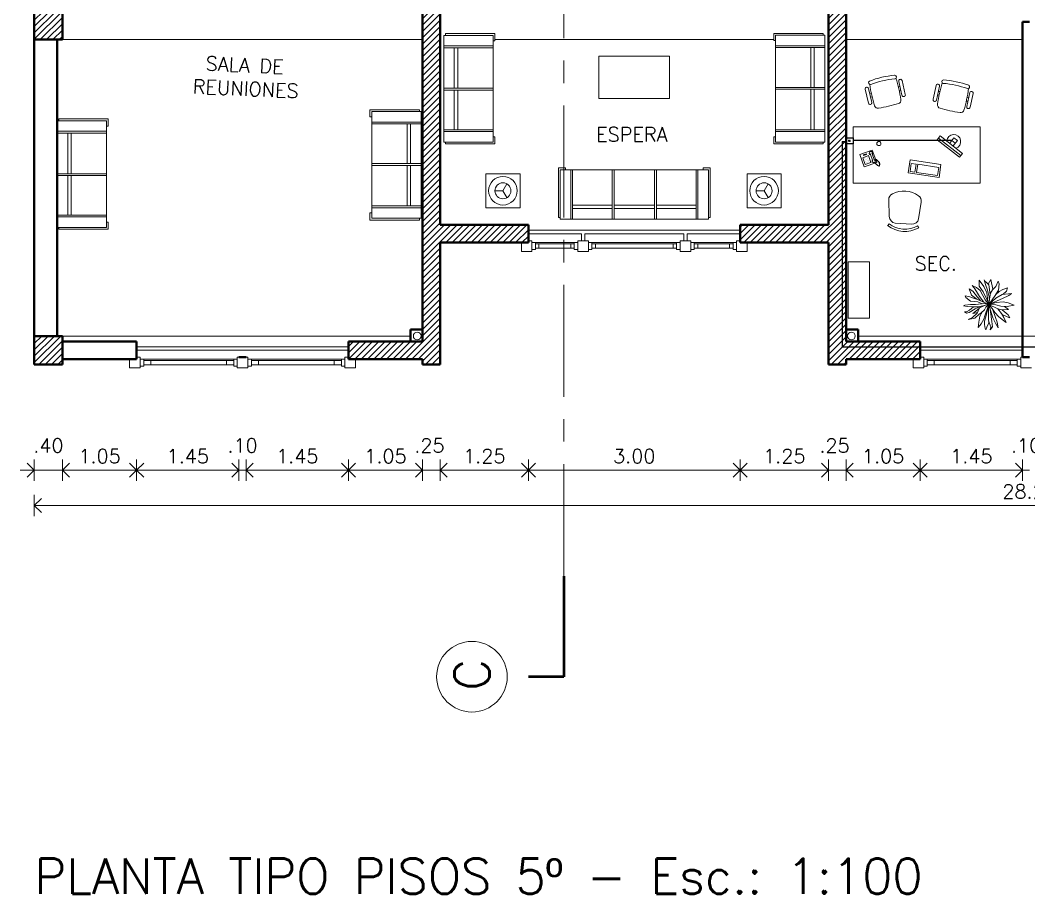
# Model space of a CAD drawing. Extents: x 952 to 1351, y -109 to 188.
# Drawn here: x 1317.14 to 1331.43, y 107.36 to 119.73 of the extents above; entities that cross this region are included whole.
import ezdxf

# ---------------------------------------------------------------- set-up
doc = ezdxf.new("R2010")
doc.units = 0
doc.header["$LTSCALE"] = 0.5
doc.linetypes.add('CENTER', pattern=[50.8, 31.75, -6.35, 6.35, -6.35])
doc.layers.get('0').update_dxf_attribs({"linetype": 'CONTINUOUS'})
doc.layers.get('Defpoints').update_dxf_attribs({"linetype": 'CONTINUOUS'})
for name, color, linetype, lineweight in [('Acotaciones', 9, 'CONTINUOUS', 9), ('Carpintería', 55, 'CONTINUOUS', 20), ('Detalles .05', 243, 'CONTINUOUS', 5), ('Detalles 01', 8, 'CONTINUOUS', 9), ('Equipamiento movil', 33, 'CONTINUOUS', 9), ('Muros corte', 7, 'CONTINUOUS', 40), ('Punta 02', 11, 'CONTINUOUS', 20), ('Punta 05', 52, 'CONTINUOUS', 50), ('Tratamiento pisos', 251, 'CONTINUOUS', 9)]:
    doc.layers.add(name, color=color, linetype=linetype, lineweight=lineweight)
doc.layers.add('Cableado', color=100, linetype='CONTINUOUS')
doc.styles.add('Texto 2 mm', font='simplex.shx', dxfattribs={"height": 0.2})
doc.styles.add('Texto 5 mm', font='simplex.shx', dxfattribs={"height": 0.5})
doc.dimstyles.new('Primera línea', dxfattribs={"dimscale": 0, "dimtxt": 0.2, "dimasz": 0.2, "dimexe": 0.15, "dimexo": 0, "dimgap": 0.1, "dimtad": 1, "dimzin": 4, "dimdsep": 46, "dimtxsty": 'Texto 2 mm', "dimblk": 'OPEN90', "dimcen": 2.5, "dimclrd": 256, "dimclre": 256, "dimclrt": 256, "dimadec": 0, "dimazin": 0, "dimtfac": 1, "dimtmove": 2, "dimatfit": 3, "dimldrblk": 'OPEN90', "dimfxl": 1, "dimtolj": 1, "dimtzin": 0, "dimlwd": -1, "dimlwe": -1, "dimarcsym": 0})
doc.dimstyles.new('Segunda línea', dxfattribs={"dimscale": 0, "dimtxt": 0.2, "dimasz": 0.2, "dimexe": 0.15, "dimexo": 0.5, "dimgap": 0.1, "dimtad": 1, "dimzin": 4, "dimdsep": 46, "dimtxsty": 'Texto 2 mm', "dimblk": 'OPEN90', "dimcen": 2.5, "dimclrd": 256, "dimclre": 256, "dimclrt": 256, "dimadec": 0, "dimazin": 0, "dimtfac": 1, "dimtmove": 2, "dimatfit": 3, "dimldrblk": 'OPEN90', "dimfxl": 1, "dimtolj": 1, "dimtzin": 0, "dimlwd": -1, "dimlwe": -1, "dimarcsym": 0})
pattern_1 = [(45, (102.69759, 2.652385), (-0.0449012806, 0.0449012806), [])]

# ---------------------------------------------------------------- blocks, each defined once
blk = doc.blocks.new('Velador planta')
for q in [(-4.33, 2.5), (4.33, 2.5), (0, -5)]:
    blk.add_line((0, 0), q)
for radius in [9, 5]:
    blk.add_circle((0, 0), radius)
blk = doc.blocks.new('Treei')
for p, q in [((-1.6, 5.41), (-2.01, 5.58)), ((-2.01, 5.58), (-1.8, 4.47)), ((-0.75, 4.27), (-1.6, 5.41)), ((0.01, 4.32), (0.22, 5.68)), ((0.22, 5.68), (0.34, 5.97)), ((0.34, 5.97), (0.52, 5.11)), ((0.52, 5.11), (0.61, 3.71)), ((1.42, 4.57), (1.81, 5.28)), ((1.81, 5.28), (1.78, 5.7)), ((1.78, 5.7), (2.06, 5.28)), ((2.06, 5.28), (1.92, 4.62)), ((3.12, 3.85), (3.58, 4.84)), ((3.58, 4.84), (3.3, 3.31)), ((-3.94, 3.46), (-4.45, 3.93)), ((-4.45, 3.93), (-4.03, 2.89)), ((-4.03, 2.89), (-3.28, 2.03)), ((-3.05, 2.89), (-3.94, 3.46)), ((-2.15, 4.1), (-3.71, 4.62)), ((-3.71, 4.62), (-3.16, 3.73)), ((-3.16, 3.73), (-1.67, 2.62)), ((-1.83, 2.15), (-3.05, 2.89)), ((-1.21, 2.79), (-2.15, 4.1)), ((-1.8, 4.47), (-1.02, 2.25)), ((-1.67, 2.62), (-0.88, 1.91)), ((-0.56, 2.57), (-0.75, 4.27)), ((-0.11, 1.56), (-0.56, 2.57)), ((-0.17, 1), (0.06, 3.09)), ((0.06, 3.09), (0.01, 4.32)), ((1.05, 3.19), (0.44, 1.74)), ((0.61, 3.71), (0.57, 2.38)), ((0.61, 3.58), (1.42, 4.57)), ((0.8, 2.18), (2.11, 2.72)), ((0.96, 2.25), (2.2, 3.73)), ((1.92, 4.62), (1.05, 3.19)), ((2.2, 3.73), (1.92, 2.62)), ((2.11, 2.72), (3.12, 3.85)), ((3.3, 3.31), (2.36, 2.28)), ((4.22, 2.33), (5.46, 2.47)), ((5.46, 2.47), (4.64, 1.81)), ((-4.76, 0.09), (-5.92, -0.48)), ((-5.51, 0.92), (-5.8, 1.09)), ((-5.8, 1.09), (-4.68, 0.77)), ((-5.76, 2.23), (-4.31, 2.25)), ((-4.26, 1.14), (-5.76, 2.23)), ((-5.12, 0.4), (-5.51, 0.92)), ((-4.61, -0.04), (-5.12, 0.4)), ((-4.68, 0.77), (-3.34, 0.26)), ((-4.31, 2.25), (-2.93, 1.32)), ((-2.77, 0.45), (-4.26, 1.14)), ((-3.34, 0.26), (-1.78, -0.09)), ((-3.28, 2.03), (-2.08, 1.39)), ((-2.93, 1.32), (-0.51, 0.11)), ((-0.77, 0.18), (-2.77, 0.45)), ((-2.08, 1.39), (-1.04, 0.82)), ((-0.51, 1.14), (-1.83, 2.15)), ((-1.04, 0.82), (0.03, -0.03)), ((-1.02, 2.25), (0.03, -0.03)), ((0.03, -0.03), (-0.77, 0.18)), ((0.03, -0.03), (-0.17, 1)), ((0.03, -0.03), (0.2, 0.77)), ((2.04, 0.65), (0.03, -0.03)), ((0.7, 0.63), (0.03, -0.03)), ((0.03, -0.03), (2.96, 0.63)), ((1.85, 0.03), (0.03, -0.03)), ((0.2, 0.77), (0.8, 2.18)), ((0.57, 2.38), (0.31, 1.05)), ((1.28, 1.02), (0.7, 0.63)), ((1.99, 1.81), (1.28, 1.02)), ((1.69, 1.48), (2.82, 2.08)), ((3.28, 0.01), (1.85, 0.03)), ((2.36, 2.28), (1.99, 1.81)), ((2.73, 0.9), (2.04, 0.65)), ((3.51, 1.17), (2.73, 0.9)), ((2.82, 2.08), (4.22, 2.33)), ((2.96, 0.63), (3.97, 1)), ((4.41, -0.01), (3.28, 0.01)), ((4.64, 1.81), (3.51, 1.17)), ((3.97, 1), (4.77, 0.95)), ((5.39, 0.4), (4.41, -0.01)), ((4.77, 0.95), (5.72, 0.8)), ((6.02, 0.65), (5.39, 0.4)), ((5.72, 0.8), (6.02, 0.65)), ((-5.92, -0.48), (-3.64, -1.03)), ((-4.26, -1.67), (-5.51, -2.28)), ((-5.51, -2.28), (-4.86, -2.48)), ((-4.86, -2.48), (-3.37, -2.31)), ((-2.36, -0.36), (-4.61, -0.04)), ((-3.44, -0.9), (-4.26, -1.67)), ((-2.65, -0.43), (-3.44, -0.9)), ((-3.37, -2.31), (-1.83, -1.37)), ((-2.28, -1.64), (-3.05, -2.53)), ((-1.34, -0.24), (-2.65, -0.43)), ((-1.46, -1.72), (-2.33, -3.24)), ((-1.83, -1.37), (0.03, -0.03)), ((-1.78, -0.09), (-0.95, -0.18)), ((0.03, -0.03), (-1.46, -1.72)), ((-1.39, -3.32), (0.03, -0.03)), ((0.03, -0.03), (-1.34, -0.24)), ((-0.47, -1.76), (-0.63, -3.46)), ((0.03, -0.03), (-0.47, -1.76)), ((0.11, -1.72), (0.03, -0.03)), ((0.03, -0.03), (1.07, -2.16)), ((1, -0.83), (0.03, -0.03)), ((3.21, -0.98), (0.03, -0.03)), ((0.45, -2.92), (0.11, -1.72)), ((1.97, -1.44), (1, -0.83)), ((1.3, -3.19), (1.03, -2.11)), ((1.07, -2.16), (2.15, -3.07)), ((4.06, -0.75), (1.24, -0.39)), ((1.31, -1.02), (3.1, -1.64)), ((2.93, -2.41), (1.97, -1.44)), ((3.1, -1.64), (4.24, -2.04)), ((4.47, -1.62), (3.21, -0.98)), ((3.92, 0), (5.37, -0.51)), ((5.3, -0.93), (4.06, -0.75)), ((4.24, -2.04), (5.56, -2.28)), ((5.56, -2.28), (4.47, -1.62)), ((6.02, -0.34), (5.3, -0.93)), ((5.37, -0.51), (6.02, -0.34)), ((-3.55, -3.37), (-3.92, -4.48)), ((-3.92, -4.48), (-3.16, -4.25)), ((-3.05, -2.53), (-3.55, -3.37)), ((-3.16, -4.25), (-2.38, -3.46)), ((-2.33, -3.24), (-2.56, -5.44)), ((-2.56, -5.44), (-2.06, -4.77)), ((-2.06, -4.77), (-1.39, -3.32)), ((-0.63, -3.46), (-0.35, -4.6)), ((-0.35, -4.6), (0.2, -6.03)), ((0.2, -6.03), (0.5, -4.43)), ((0.5, -4.43), (0.45, -2.92)), ((0.5, -3.74), (1.19, -4.72)), ((1.19, -4.72), (1.28, -3.19)), ((1.28, -3.19), (2.47, -4.62)), ((2.15, -3.07), (3.12, -3.59)), ((2.93, -4.4), (2.43, -3.22)), ((2.47, -4.62), (3.23, -5.02)), ((3.85, -3.54), (2.93, -2.41)), ((3.23, -5.02), (2.93, -4.4)), ((3.12, -3.59), (4.27, -4.18)), ((4.27, -4.18), (3.85, -3.54))]:
    blk.add_line(p, q)
blk = doc.blocks.new('TELEFONO')
at = {"layer": 'Detalles .05'}
for p, q in [((0.139, 0.134), (-0.098, 0.134)), ((-0.098, 0.134), (-0.098, -0.099)), ((-0.071, 0.089), (-0.071, -0.055)), ((-0.043, 0.089), (-0.043, -0.055)), ((0.108, 0.063), (0, 0.063)), ((0, 0.063), (0, -0.063)), ((0.081, 0.108), (0.023, 0.108)), ((0.023, 0.108), (0.023, 0.094)), ((0.023, 0.094), (0.081, 0.094)), ((0.027, 0.041), (0.027, 0.041)), ((0.027, 0.014), (0.027, 0.014)), ((0.054, 0.041), (0.054, 0.041)), ((0.054, 0.014), (0.054, 0.014)), ((0.081, 0.094), (0.081, 0.108)), ((0.081, 0.041), (0.081, 0.041)), ((0.081, 0.014), (0.081, 0.014)), ((0.108, -0.063), (0.108, 0.063)), ((0.139, -0.099), (0.139, 0.134)), ((-0.129, -0.104), (-0.147, -0.11)), ((-0.129, -0.116), (-0.147, -0.121)), ((-0.129, -0.127), (-0.147, -0.133)), ((-0.129, -0.139), (-0.147, -0.145)), ((-0.124, -0.093), (-0.141, -0.098)), ((-0.124, -0.15), (-0.141, -0.156)), ((-0.118, -0.081), (-0.135, -0.087)), ((-0.118, -0.162), (-0.135, -0.168)), ((-0.112, -0.07), (-0.129, -0.075)), ((-0.106, -0.058), (-0.124, -0.064)), ((-0.104, -0.17), (-0.122, -0.176)), ((-0.101, -0.047), (-0.118, -0.052)), ((-0.089, -0.156), (-0.106, -0.162)), ((-0.083, -0.145), (-0.101, -0.15)), ((-0.098, -0.099), (0.139, -0.099)), ((-0.078, -0.133), (-0.095, -0.139)), ((-0.072, -0.121), (-0.089, -0.127)), ((-0.067, -0.083), (-0.078, -0.116)), ((0, -0.063), (0.108, -0.063)), ((0.027, -0.013), (0.027, -0.013)), ((0.027, -0.04), (0.027, -0.04)), ((0.054, -0.013), (0.054, -0.013)), ((0.054, -0.04), (0.054, -0.04)), ((0.081, -0.013), (0.081, -0.013)), ((0.081, -0.04), (0.081, -0.04))]:
    blk.add_line(p, q, dxfattribs=at)
for centre, start, end in [((-0.057, 0.089), 298.4915, 241.5085), ((-0.057, -0.055), 118.4915, 61.5085)]:
    blk.add_arc(centre, 0.0302, start, end, dxfattribs=at)
blk = doc.blocks.new('RECTANG')
for p, q in [((1, 1), (0, 1)), ((0, 1), (0, 0)), ((1, 0), (1, 1)), ((0, 0), (1, 0))]:
    blk.add_line(p, q)
blk = doc.blocks.new('KEYBOARD', base_point=(60, 294))
for p, xscale, yscale, zscale in [((60, 294), 19, 8, 19), ((61, 295), 13, 5, 13), ((75, 295), 3, 5, 3)]:
    blk.add_blockref('RECTANG', p, dxfattribs=dict(xscale=xscale, yscale=yscale, zscale=zscale))
blk = doc.blocks.new('silla compu')
for p, q in [((-0.198, 0.131), (-0.215, -0.107)), ((0.255, 0.058), (0.197, -0.173)), ((-0.225, -0.207), (-0.247, -0.23)), ((0.092, -0.242), (-0.137, -0.206)), ((0.175, -0.271), (0.188, -0.3))]:
    blk.add_line(p, q)
for centre, radius, start, end in [((-0.105, 0.124), 0.0936, 112.4967, 175.8734), ((-0.005, -0.116), 0.354, 49.3107, 112.4967), ((0.175, 0.085), 0.0838, 341.6928, 53.5518), ((-0.122, -0.113), 0.0936, 175.8734, 260.9037), ((0.022, 0.055), 0.392, 226.6455, 295.1618), ((0.022, 0.055), 0.361, 226.6972, 295.1102), ((0.098, -0.138), 0.105, 266.1879, 340.6498)]:
    blk.add_arc(centre, radius, start, end)
blk = doc.blocks.new('_Open90')
at = {"color": 0, "linetype": 'ByBlock', "lineweight": -2}
for p, q in [((0, 0), (-1, 0)), ((-0.5, 0.5), (0, 0)), ((0, 0), (-0.5, -0.5))]:
    blk.add_line(p, q, dxfattribs=at)
blk = doc.blocks.new('*D407')
at = {"layer": 'Acotaciones', "transparency": 16777216}
for p, q in [((1317.743, 113.507), (1317.743, 113.207)), ((1318.793, 113.507), (1318.793, 113.207)), ((1317.943, 113.357), (1318.593, 113.357))]:
    blk.add_line(p, q, dxfattribs=at)
at = {"layer": 'Defpoints', "color": 0, "transparency": 16777216}
for p in [(1317.743, 113.507), (1318.793, 113.507), (1318.793, 113.357)]:
    blk.add_point(p, dxfattribs=at)
at = {"layer": 'Acotaciones', "transparency": 16777216, "xscale": 0.2, "yscale": 0.2, "zscale": 0.2, "rotation": 180}
blk.add_blockref('_Open90', (1317.743, 113.357), dxfattribs=at)
at = {"layer": 'Acotaciones', "transparency": 16777216, "xscale": 0.2, "yscale": 0.2, "zscale": 0.2}
blk.add_blockref('_Open90', (1318.793, 113.357), dxfattribs=at)
at = {"layer": 'Acotaciones', "transparency": 16777216, "insert": (1318.268, 113.557), "char_height": 0.2, "attachment_point": 5, "style": 'Texto 2 mm'}
blk.add_mtext('\\A1;1.05', dxfattribs=at)
blk = doc.blocks.new('*D408')
at = {"layer": 'Acotaciones', "transparency": 16777216}
for p, q in [((1318.793, 113.507), (1318.793, 113.207)), ((1320.243, 113.507), (1320.243, 113.207)), ((1318.993, 113.357), (1320.043, 113.357))]:
    blk.add_line(p, q, dxfattribs=at)
at = {"layer": 'Defpoints', "color": 0, "transparency": 16777216}
for p in [(1318.793, 113.507), (1320.243, 113.507), (1320.243, 113.357)]:
    blk.add_point(p, dxfattribs=at)
at = {"layer": 'Acotaciones', "transparency": 16777216, "xscale": 0.2, "yscale": 0.2, "zscale": 0.2, "rotation": 180}
blk.add_blockref('_Open90', (1318.793, 113.357), dxfattribs=at)
at = {"layer": 'Acotaciones', "transparency": 16777216, "xscale": 0.2, "yscale": 0.2, "zscale": 0.2}
blk.add_blockref('_Open90', (1320.243, 113.357), dxfattribs=at)
at = {"layer": 'Acotaciones', "transparency": 16777216, "insert": (1319.518, 113.557), "char_height": 0.2, "attachment_point": 5, "style": 'Texto 2 mm'}
blk.add_mtext('\\A1;1.45', dxfattribs=at)
blk = doc.blocks.new('*D409')
at = {"layer": 'Acotaciones', "transparency": 16777216}
for p, q in [((1320.343, 113.507), (1320.343, 113.207)), ((1321.793, 113.507), (1321.793, 113.207)), ((1320.543, 113.357), (1321.593, 113.357))]:
    blk.add_line(p, q, dxfattribs=at)
at = {"layer": 'Defpoints', "color": 0, "transparency": 16777216}
for p in [(1320.343, 113.507), (1321.793, 113.507), (1321.793, 113.357)]:
    blk.add_point(p, dxfattribs=at)
at = {"layer": 'Acotaciones', "transparency": 16777216, "xscale": 0.2, "yscale": 0.2, "zscale": 0.2, "rotation": 180}
blk.add_blockref('_Open90', (1320.343, 113.357), dxfattribs=at)
at = {"layer": 'Acotaciones', "transparency": 16777216, "xscale": 0.2, "yscale": 0.2, "zscale": 0.2}
blk.add_blockref('_Open90', (1321.793, 113.357), dxfattribs=at)
at = {"layer": 'Acotaciones', "transparency": 16777216, "insert": (1321.068, 113.557), "char_height": 0.2, "attachment_point": 5, "style": 'Texto 2 mm'}
blk.add_mtext('\\A1;1.45', dxfattribs=at)
blk = doc.blocks.new('*D410')
at = {"layer": 'Acotaciones', "transparency": 16777216}
for p, q in [((1321.793, 113.507), (1321.793, 113.207)), ((1322.843, 113.507), (1322.843, 113.207)), ((1321.993, 113.357), (1322.643, 113.357))]:
    blk.add_line(p, q, dxfattribs=at)
at = {"layer": 'Defpoints', "color": 0, "transparency": 16777216}
for p in [(1321.793, 113.507), (1322.843, 113.507), (1322.843, 113.357)]:
    blk.add_point(p, dxfattribs=at)
at = {"layer": 'Acotaciones', "transparency": 16777216, "xscale": 0.2, "yscale": 0.2, "zscale": 0.2, "rotation": 180}
blk.add_blockref('_Open90', (1321.793, 113.357), dxfattribs=at)
at = {"layer": 'Acotaciones', "transparency": 16777216, "xscale": 0.2, "yscale": 0.2, "zscale": 0.2}
blk.add_blockref('_Open90', (1322.843, 113.357), dxfattribs=at)
at = {"layer": 'Acotaciones', "transparency": 16777216, "insert": (1322.318, 113.557), "char_height": 0.2, "attachment_point": 5, "style": 'Texto 2 mm'}
blk.add_mtext('\\A1;1.05', dxfattribs=at)
blk = doc.blocks.new('*D411')
at = {"layer": 'Acotaciones', "transparency": 16777216}
for p, q in [((1323.093, 113.507), (1323.093, 113.207)), ((1324.343, 113.507), (1324.343, 113.207)), ((1323.293, 113.357), (1324.143, 113.357))]:
    blk.add_line(p, q, dxfattribs=at)
at = {"layer": 'Defpoints', "color": 0, "transparency": 16777216}
for p in [(1323.093, 113.507), (1324.343, 113.507), (1324.343, 113.357)]:
    blk.add_point(p, dxfattribs=at)
at = {"layer": 'Acotaciones', "transparency": 16777216, "xscale": 0.2, "yscale": 0.2, "zscale": 0.2, "rotation": 180}
blk.add_blockref('_Open90', (1323.093, 113.357), dxfattribs=at)
at = {"layer": 'Acotaciones', "transparency": 16777216, "xscale": 0.2, "yscale": 0.2, "zscale": 0.2}
blk.add_blockref('_Open90', (1324.343, 113.357), dxfattribs=at)
at = {"layer": 'Acotaciones', "transparency": 16777216, "insert": (1323.718, 113.557), "char_height": 0.2, "attachment_point": 5, "style": 'Texto 2 mm'}
blk.add_mtext('\\A1;1.25', dxfattribs=at)
blk = doc.blocks.new('*D412')
at = {"layer": 'Acotaciones', "transparency": 16777216}
for p, q in [((1324.343, 113.507), (1324.343, 113.207)), ((1327.343, 113.507), (1327.343, 113.207)), ((1324.543, 113.357), (1327.143, 113.357))]:
    blk.add_line(p, q, dxfattribs=at)
at = {"layer": 'Defpoints', "color": 0, "transparency": 16777216}
for p in [(1324.343, 113.507), (1327.343, 113.507), (1327.343, 113.357)]:
    blk.add_point(p, dxfattribs=at)
at = {"layer": 'Acotaciones', "transparency": 16777216, "xscale": 0.2, "yscale": 0.2, "zscale": 0.2, "rotation": 180}
blk.add_blockref('_Open90', (1324.343, 113.357), dxfattribs=at)
at = {"layer": 'Acotaciones', "transparency": 16777216, "xscale": 0.2, "yscale": 0.2, "zscale": 0.2}
blk.add_blockref('_Open90', (1327.343, 113.357), dxfattribs=at)
at = {"layer": 'Acotaciones', "transparency": 16777216, "insert": (1325.843, 113.557), "char_height": 0.2, "attachment_point": 5, "style": 'Texto 2 mm'}
blk.add_mtext('\\A1;3.00', dxfattribs=at)
blk = doc.blocks.new('*D413')
at = {"layer": 'Acotaciones', "transparency": 16777216}
for p, q in [((1327.343, 113.507), (1327.343, 113.207)), ((1328.593, 113.507), (1328.593, 113.207)), ((1327.543, 113.357), (1328.393, 113.357))]:
    blk.add_line(p, q, dxfattribs=at)
at = {"layer": 'Defpoints', "color": 0, "transparency": 16777216}
for p in [(1327.343, 113.507), (1328.593, 113.507), (1328.593, 113.357)]:
    blk.add_point(p, dxfattribs=at)
at = {"layer": 'Acotaciones', "transparency": 16777216, "xscale": 0.2, "yscale": 0.2, "zscale": 0.2, "rotation": 180}
blk.add_blockref('_Open90', (1327.343, 113.357), dxfattribs=at)
at = {"layer": 'Acotaciones', "transparency": 16777216, "xscale": 0.2, "yscale": 0.2, "zscale": 0.2}
blk.add_blockref('_Open90', (1328.593, 113.357), dxfattribs=at)
at = {"layer": 'Acotaciones', "transparency": 16777216, "insert": (1327.968, 113.557), "char_height": 0.2, "attachment_point": 5, "style": 'Texto 2 mm'}
blk.add_mtext('\\A1;1.25', dxfattribs=at)
blk = doc.blocks.new('*D414')
at = {"layer": 'Acotaciones', "transparency": 16777216}
for p, q in [((1328.843, 113.507), (1328.843, 113.207)), ((1329.893, 113.507), (1329.893, 113.207)), ((1329.043, 113.357), (1329.693, 113.357))]:
    blk.add_line(p, q, dxfattribs=at)
at = {"layer": 'Defpoints', "color": 0, "transparency": 16777216}
for p in [(1328.843, 113.507), (1329.893, 113.507), (1329.893, 113.357)]:
    blk.add_point(p, dxfattribs=at)
at = {"layer": 'Acotaciones', "transparency": 16777216, "xscale": 0.2, "yscale": 0.2, "zscale": 0.2, "rotation": 180}
blk.add_blockref('_Open90', (1328.843, 113.357), dxfattribs=at)
at = {"layer": 'Acotaciones', "transparency": 16777216, "xscale": 0.2, "yscale": 0.2, "zscale": 0.2}
blk.add_blockref('_Open90', (1329.893, 113.357), dxfattribs=at)
at = {"layer": 'Acotaciones', "transparency": 16777216, "insert": (1329.368, 113.557), "char_height": 0.2, "attachment_point": 5, "style": 'Texto 2 mm'}
blk.add_mtext('\\A1;1.05', dxfattribs=at)
blk = doc.blocks.new('*D415')
at = {"layer": 'Acotaciones', "transparency": 16777216}
for p, q in [((1329.893, 113.507), (1329.893, 113.207)), ((1331.343, 113.507), (1331.343, 113.207)), ((1330.093, 113.357), (1331.143, 113.357))]:
    blk.add_line(p, q, dxfattribs=at)
at = {"layer": 'Defpoints', "color": 0, "transparency": 16777216}
for p in [(1329.893, 113.507), (1331.343, 113.507), (1331.343, 113.357)]:
    blk.add_point(p, dxfattribs=at)
at = {"layer": 'Acotaciones', "transparency": 16777216, "xscale": 0.2, "yscale": 0.2, "zscale": 0.2, "rotation": 180}
blk.add_blockref('_Open90', (1329.893, 113.357), dxfattribs=at)
at = {"layer": 'Acotaciones', "transparency": 16777216, "xscale": 0.2, "yscale": 0.2, "zscale": 0.2}
blk.add_blockref('_Open90', (1331.343, 113.357), dxfattribs=at)
at = {"layer": 'Acotaciones', "transparency": 16777216, "insert": (1330.618, 113.557), "char_height": 0.2, "attachment_point": 5, "style": 'Texto 2 mm'}
blk.add_mtext('\\A1;1.45', dxfattribs=at)
blk = doc.blocks.new('*D424')
at = {"layer": 'Acotaciones', "transparency": 16777216}
for p, q in [((1317.343, 113.007), (1317.343, 112.707)), ((1345.543, 113.007), (1345.543, 112.707)), ((1317.543, 112.857), (1345.343, 112.857))]:
    blk.add_line(p, q, dxfattribs=at)
at = {"layer": 'Defpoints', "color": 0, "transparency": 16777216}
for p in [(1317.343, 113.507), (1345.543, 113.507), (1345.543, 112.857)]:
    blk.add_point(p, dxfattribs=at)
at = {"layer": 'Acotaciones', "transparency": 16777216, "xscale": 0.2, "yscale": 0.2, "zscale": 0.2, "rotation": 180}
blk.add_blockref('_Open90', (1317.343, 112.857), dxfattribs=at)
at = {"layer": 'Acotaciones', "transparency": 16777216, "xscale": 0.2, "yscale": 0.2, "zscale": 0.2}
blk.add_blockref('_Open90', (1345.543, 112.857), dxfattribs=at)
at = {"layer": 'Acotaciones', "transparency": 16777216, "insert": (1331.443, 113.057), "char_height": 0.2, "attachment_point": 5, "style": 'Texto 2 mm'}
blk.add_mtext('\\A1;28.20', dxfattribs=at)
blk = doc.blocks.new('Silla 1')
at = {"layer": 'Equipamiento movil'}
for p, q in [((-0.113, 0.266), (0.03, 0.409)), ((0.064, 0.375), (-0.079, 0.232)), ((0.01, 0.321), (0.027, 0.305)), ((-0.025, 0.286), (-0.009, 0.269)), ((0.232, -0.079), (0.375, 0.064)), ((0.409, 0.03), (0.266, -0.113)), ((0.305, 0.027), (0.321, 0.01)), ((0.269, -0.009), (0.286, -0.025))]:
    blk.add_line(p, q, dxfattribs=at)
for centre, radius, start, end in [((1.406, -1.127), 1.988, 130.2245, 139.1817), ((0.047, 0.392), 0.0242, 315, 135), ((0.147, 0.396), 0.0255, 61.3631, 224.3749), ((-0.654, -0.654), 1.296, 37.1584, 52.8416), ((-0.651, -0.651), 1.342, 37.131, 52.869), ((-0.096, 0.249), 0.0242, 135, 315), ((-0.061, 0.139), 0.0505, 139.1817, 220.8183), ((0.396, 0.147), 0.0255, 225.6251, 28.6369), ((1.406, 1.406), 1.988, 220.8183, 229.1817), ((-1.127, 1.406), 1.988, 310.8183, 319.7755), ((0.392, 0.047), 0.0242, 315, 135), ((0.139, -0.061), 0.0505, 229.1817, 310.8183), ((0.249, -0.096), 0.0242, 135, 315)]:
    blk.add_arc(centre, radius, start, end, dxfattribs=at)

msp = doc.modelspace()

# ---------------------------------------------------------------- hatches: boundary and pattern name
at = {"layer": 'Detalles 01'}
h = msp.add_hatch(dxfattribs=at)
h.set_pattern_fill('ANSI31,_O', color=256, scale=0.02)
h.set_pattern_definition(pattern_1)
h.paths.add_polyline_path([(1317.743, 119.857), (1317.343, 119.857), (1317.343, 119.457), (1317.743, 119.457)])
h = msp.add_hatch(dxfattribs=at)
h.set_pattern_fill('ANSI31,_O', color=256, scale=0.02)
h.set_pattern_definition(pattern_1)
h.paths.add_polyline_path([(1324.343, 116.832), (1323.093, 116.832), (1323.093, 119.857), (1322.843, 119.857), (1322.843, 115.182), (1321.793, 115.182), (1321.793, 114.932), (1322.843, 114.932), (1322.843, 114.857), (1323.093, 114.857), (1323.093, 116.582), (1324.343, 116.582)])
h.paths.add_polyline_path([(1328.843, 119.857), (1328.593, 119.857), (1328.593, 116.832), (1327.343, 116.832), (1327.343, 116.582), (1328.593, 116.582), (1328.593, 114.857), (1328.843, 114.857), (1328.843, 114.932), (1329.893, 114.932), (1329.893, 115.182), (1328.843, 115.182)])
h = msp.add_hatch(dxfattribs=at)
h.set_pattern_fill('ANSI31,_O', color=256, scale=0.02)
h.set_pattern_definition(pattern_1)
h.paths.add_polyline_path([(1317.743, 115.257), (1317.343, 115.257), (1317.343, 114.857), (1317.743, 114.857)])

# ---------------------------------------------------------------- linework, layer by layer
at = {"layer": 'Acotaciones'}
for p, q in [((1317.243, 113.457), (1317.343, 113.357)), ((1317.343, 113.507), (1317.343, 113.207)), ((1317.343, 113.357), (1317.143, 113.357)), ((1317.343, 113.357), (1317.243, 113.257)), ((1317.343, 113.357), (1317.743, 113.357)), ((1320.243, 113.357), (1320.343, 113.357)), ((1322.843, 113.357), (1323.343, 113.357)), ((1328.343, 113.357), (1328.843, 113.357)), ((1331.343, 113.357), (1331.443, 113.357))]:
    msp.add_line(p, q, dxfattribs=at)
at = {"layer": 'Cableado'}
for p, q in [((1330.343, 118.028), (1328.943, 118.028)), ((1328.788, 118.016), (1328.788, 115.107)), ((1328.788, 118.016), (1328.843, 118.016)), ((1328.788, 115.107), (1335.387, 115.107))]:
    msp.add_line(p, q, dxfattribs=at)
msp.add_lwpolyline([(1328.843, 118.064), (1328.943, 118.064), (1328.943, 117.98), (1328.843, 117.98)], close=True, dxfattribs=at)
at = {"layer": 'Carpintería'}
for p, q in [((1324.393, 116.607), (1324.343, 116.607)), ((1324.393, 116.457), (1324.393, 116.607)), ((1325.193, 116.607), (1325.043, 116.607)), ((1325.043, 116.607), (1325.043, 116.457)), ((1325.193, 116.607), (1325.193, 116.457)), ((1326.643, 116.607), (1326.493, 116.607)), ((1326.493, 116.607), (1326.493, 116.457)), ((1326.643, 116.607), (1326.643, 116.457)), ((1327.293, 116.457), (1327.293, 116.607)), ((1327.293, 116.607), (1327.343, 116.607)), ((1324.243, 116.457), (1324.243, 116.582)), ((1324.393, 116.457), (1324.243, 116.457)), ((1324.443, 116.582), (1324.393, 116.582)), ((1324.443, 116.482), (1324.393, 116.482)), ((1324.443, 116.482), (1324.443, 116.582)), ((1324.993, 116.562), (1324.443, 116.562)), ((1324.993, 116.502), (1324.443, 116.502)), ((1324.493, 116.502), (1324.493, 116.562)), ((1324.943, 116.502), (1324.943, 116.562)), ((1324.993, 116.482), (1324.993, 116.582)), ((1325.043, 116.582), (1324.993, 116.582)), ((1325.043, 116.482), (1324.993, 116.482)), ((1325.193, 116.457), (1325.043, 116.457)), ((1325.193, 116.582), (1325.243, 116.582)), ((1325.243, 116.482), (1325.193, 116.482)), ((1325.243, 116.482), (1325.243, 116.582)), ((1326.443, 116.562), (1325.243, 116.562)), ((1326.443, 116.502), (1325.243, 116.502)), ((1325.293, 116.502), (1325.293, 116.562)), ((1326.393, 116.502), (1326.393, 116.562)), ((1326.493, 116.582), (1326.443, 116.582)), ((1326.443, 116.482), (1326.443, 116.582)), ((1326.493, 116.482), (1326.443, 116.482)), ((1326.643, 116.457), (1326.493, 116.457)), ((1326.643, 116.582), (1326.693, 116.582)), ((1326.693, 116.482), (1326.643, 116.482)), ((1326.693, 116.482), (1326.693, 116.582)), ((1327.243, 116.562), (1326.693, 116.562)), ((1327.243, 116.502), (1326.693, 116.502)), ((1326.743, 116.502), (1326.743, 116.562)), ((1327.193, 116.502), (1327.193, 116.562)), ((1327.243, 116.482), (1327.243, 116.582)), ((1327.243, 116.582), (1327.293, 116.582)), ((1327.243, 116.482), (1327.293, 116.482)), ((1327.293, 116.457), (1327.443, 116.457)), ((1327.443, 116.457), (1327.443, 116.582)), ((1318.693, 114.807), (1318.693, 114.932)), ((1318.843, 114.957), (1318.793, 114.957)), ((1318.843, 114.807), (1318.843, 114.957)), ((1318.893, 114.932), (1318.843, 114.932)), ((1318.893, 114.832), (1318.893, 114.932)), ((1318.893, 114.912), (1320.168, 114.912)), ((1318.993, 114.852), (1318.993, 114.912)), ((1320.068, 114.852), (1320.068, 114.912)), ((1320.168, 114.932), (1320.168, 114.832)), ((1320.168, 114.932), (1320.218, 114.932)), ((1320.218, 114.807), (1320.218, 114.957)), ((1320.243, 114.957), (1320.218, 114.957)), ((1320.368, 114.957), (1320.343, 114.957)), ((1320.368, 114.807), (1320.368, 114.957)), ((1320.418, 114.932), (1320.368, 114.932)), ((1320.418, 114.832), (1320.418, 114.932)), ((1320.418, 114.912), (1321.693, 114.912)), ((1320.518, 114.852), (1320.518, 114.912)), ((1321.593, 114.852), (1321.593, 114.912)), ((1321.693, 114.832), (1321.693, 114.932)), ((1321.693, 114.932), (1321.743, 114.932)), ((1321.743, 114.807), (1321.743, 114.957)), ((1321.743, 114.957), (1321.793, 114.957)), ((1321.893, 114.807), (1321.893, 114.932)), ((1329.793, 114.807), (1329.793, 114.932)), ((1329.943, 114.957), (1329.893, 114.957)), ((1329.943, 114.807), (1329.943, 114.957)), ((1329.993, 114.932), (1329.943, 114.932)), ((1329.993, 114.832), (1329.993, 114.932)), ((1329.993, 114.912), (1331.268, 114.912)), ((1330.093, 114.852), (1330.093, 114.912)), ((1331.168, 114.852), (1331.168, 114.912)), ((1331.268, 114.932), (1331.268, 114.832)), ((1331.268, 114.932), (1331.318, 114.932)), ((1331.318, 114.807), (1331.318, 114.957)), ((1331.343, 114.957), (1331.318, 114.957)), ((1318.843, 114.807), (1318.693, 114.807)), ((1318.843, 114.832), (1318.893, 114.832)), ((1318.893, 114.852), (1320.168, 114.852)), ((1320.218, 114.832), (1320.168, 114.832)), ((1320.368, 114.807), (1320.218, 114.807)), ((1320.368, 114.832), (1320.418, 114.832)), ((1320.418, 114.852), (1321.693, 114.852)), ((1321.743, 114.832), (1321.693, 114.832)), ((1321.743, 114.807), (1321.893, 114.807)), ((1329.943, 114.807), (1329.793, 114.807)), ((1329.943, 114.832), (1329.993, 114.832)), ((1329.993, 114.852), (1331.268, 114.852)), ((1331.318, 114.832), (1331.268, 114.832)), ((1331.468, 114.807), (1331.318, 114.807))]:
    msp.add_line(p, q, dxfattribs=at)
at = {"layer": 'Detalles 01', "linetype": 'CENTER', "ltscale": 0.1}
msp.add_line((1324.843, 111.857), (1324.843, 122.366), dxfattribs=at)
at = {"layer": 'Detalles 01'}
for p, q in [((1324.343, 116.757), (1327.343, 116.757)), ((1324.343, 116.707), (1325.093, 116.707)), ((1325.093, 116.607), (1325.093, 116.707)), ((1325.143, 116.607), (1325.143, 116.707)), ((1325.143, 116.707), (1326.543, 116.707)), ((1326.543, 116.607), (1326.543, 116.707)), ((1326.593, 116.607), (1326.593, 116.707)), ((1326.593, 116.707), (1327.343, 116.707)), ((1324.993, 116.582), (1324.443, 116.582)), ((1326.443, 116.582), (1325.243, 116.582)), ((1327.243, 116.582), (1326.693, 116.582)), ((1320.343, 115.107), (1318.793, 115.107)), ((1320.243, 115.057), (1318.793, 115.057)), ((1321.793, 115.057), (1320.243, 115.057)), ((1321.793, 115.107), (1320.343, 115.107)), ((1331.343, 115.107), (1329.893, 115.107)), ((1331.343, 115.057), (1329.893, 115.057)), ((1320.168, 114.932), (1318.893, 114.932)), ((1321.693, 114.932), (1320.418, 114.932)), ((1331.268, 114.932), (1329.993, 114.932))]:
    msp.add_line(p, q, dxfattribs=at)
for centre in [(1322.768, 115.259), (1328.919, 115.259)]:
    msp.add_circle(centre, 0.055, dxfattribs=at)
at = {"layer": 'Equipamiento movil'}
for p, q in [((1317.968, 119.457), (1317.668, 119.457)), ((1325.343, 118.622), (1325.343, 119.222)), ((1325.343, 119.222), (1326.343, 119.222)), ((1326.343, 119.222), (1326.343, 118.622)), ((1326.343, 118.622), (1325.343, 118.622)), ((1330.743, 118.222), (1328.943, 118.222)), ((1328.943, 118.222), (1328.943, 117.422)), ((1330.743, 117.422), (1330.743, 118.222)), ((1330.135, 118.039), (1330.178, 118.094)), ((1330.449, 117.791), (1330.135, 118.039)), ((1330.468, 117.815), (1330.153, 118.062)), ((1330.178, 118.094), (1330.492, 117.846)), ((1330.312, 117.988), (1330.372, 118.066)), ((1330.343, 118.028), (1330.39, 117.991)), ((1330.359, 117.951), (1330.42, 118.029)), ((1330.42, 118.029), (1330.372, 118.066)), ((1330.492, 117.846), (1330.449, 117.791)), ((1323.74, 117.558), (1323.74, 117.072)), ((1324.226, 117.558), (1323.74, 117.558)), ((1324.226, 117.072), (1324.226, 117.558)), ((1327.44, 117.558), (1327.44, 117.072)), ((1327.926, 117.558), (1327.44, 117.558)), ((1327.926, 117.072), (1327.926, 117.558)), ((1328.943, 117.422), (1330.743, 117.422)), ((1323.74, 117.072), (1324.226, 117.072)), ((1327.44, 117.072), (1327.926, 117.072)), ((1328.873, 116.311), (1328.873, 115.511)), ((1329.173, 116.311), (1328.873, 116.311)), ((1329.173, 115.511), (1329.173, 116.311)), ((1328.873, 115.511), (1329.173, 115.511))]:
    msp.add_line(p, q, dxfattribs=at)
at = {"layer": 'Equipamiento movil', "ltscale": 0.009}
for p, q in [((1323.143, 119.517), (1323.143, 118.004)), ((1323.143, 119.517), (1323.843, 119.517)), ((1323.168, 119.542), (1323.868, 119.542)), ((1323.168, 119.542), (1323.168, 119.517)), ((1323.843, 118.154), (1323.843, 119.517)), ((1323.843, 119.367), (1323.843, 119.517)), ((1323.868, 119.442), (1323.868, 119.542)), ((1328.518, 119.544), (1327.818, 119.544)), ((1327.818, 119.544), (1327.818, 119.444)), ((1328.543, 119.519), (1327.843, 119.519)), ((1327.843, 119.519), (1327.843, 119.369)), ((1328.518, 119.519), (1328.518, 119.544)), ((1328.543, 118.006), (1328.543, 119.519)), ((1323.143, 119.367), (1323.843, 119.367)), ((1323.143, 119.342), (1323.843, 119.342)), ((1323.293, 119.342), (1323.293, 118.767)), ((1323.343, 119.342), (1323.343, 118.767)), ((1323.843, 119.442), (1323.868, 119.442)), ((1327.843, 119.444), (1327.818, 119.444)), ((1327.843, 119.369), (1327.843, 118.006)), ((1328.543, 119.369), (1327.843, 119.369)), ((1328.393, 119.344), (1327.843, 119.344)), ((1328.343, 118.781), (1328.343, 119.344)), ((1328.393, 118.781), (1328.393, 119.344)), ((1328.393, 119.344), (1328.543, 119.344)), ((1323.293, 118.767), (1323.143, 118.767)), ((1323.293, 118.767), (1323.843, 118.767)), ((1328.393, 118.781), (1327.843, 118.781)), ((1328.393, 118.781), (1327.843, 118.781)), ((1328.393, 118.756), (1327.843, 118.756)), ((1328.343, 118.181), (1328.343, 118.756)), ((1328.393, 118.781), (1328.543, 118.781)), ((1328.393, 118.756), (1328.543, 118.756)), ((1328.393, 118.181), (1328.393, 118.756)), ((1323.293, 118.742), (1323.143, 118.742)), ((1323.293, 118.742), (1323.293, 118.179)), ((1323.293, 118.742), (1323.843, 118.742)), ((1323.293, 118.742), (1323.843, 118.742)), ((1323.343, 118.742), (1323.343, 118.179)), ((1322.799, 118.463), (1322.099, 118.463)), ((1322.099, 118.463), (1322.099, 118.363)), ((1322.799, 118.438), (1322.799, 118.463)), ((1317.692, 118.333), (1318.392, 118.333)), ((1317.692, 118.333), (1317.692, 118.308)), ((1318.392, 118.233), (1318.392, 118.333)), ((1322.124, 118.363), (1322.099, 118.363)), ((1322.824, 118.438), (1322.124, 118.438)), ((1322.124, 118.438), (1322.124, 118.288)), ((1322.824, 116.926), (1322.824, 118.438)), ((1317.667, 118.308), (1317.667, 116.795)), ((1317.667, 118.308), (1318.367, 118.308)), ((1318.367, 116.945), (1318.367, 118.308)), ((1318.367, 118.158), (1318.367, 118.308)), ((1318.367, 118.233), (1318.392, 118.233)), ((1322.124, 118.288), (1322.124, 116.926)), ((1322.824, 118.288), (1322.124, 118.288)), ((1322.674, 118.263), (1322.124, 118.263)), ((1322.624, 117.701), (1322.624, 118.263)), ((1322.674, 117.701), (1322.674, 118.263)), ((1322.674, 118.263), (1322.824, 118.263)), ((1323.293, 118.179), (1323.143, 118.179)), ((1323.293, 118.179), (1323.843, 118.179)), ((1328.543, 118.181), (1327.843, 118.181)), ((1317.667, 118.158), (1318.367, 118.158)), ((1317.667, 118.133), (1318.367, 118.133)), ((1317.817, 118.133), (1317.817, 117.558)), ((1317.867, 118.133), (1317.867, 117.558)), ((1323.143, 118.154), (1323.843, 118.154)), ((1323.843, 118.004), (1323.843, 118.154)), ((1323.843, 118.079), (1323.868, 118.079)), ((1323.868, 117.979), (1323.868, 118.079)), ((1327.818, 118.081), (1327.818, 117.981)), ((1327.843, 118.081), (1327.818, 118.081)), ((1328.543, 118.156), (1327.843, 118.156)), ((1327.843, 118.156), (1327.843, 118.006)), ((1323.143, 118.004), (1323.843, 118.004)), ((1323.168, 118.004), (1323.168, 117.979)), ((1323.168, 117.979), (1323.868, 117.979)), ((1328.518, 117.981), (1327.818, 117.981)), ((1328.543, 118.006), (1327.843, 118.006)), ((1328.518, 117.981), (1328.518, 118.006)), ((1322.674, 117.701), (1322.124, 117.701)), ((1322.674, 117.701), (1322.124, 117.701)), ((1322.674, 117.676), (1322.124, 117.676)), ((1322.624, 117.101), (1322.624, 117.676)), ((1322.674, 117.701), (1322.824, 117.701)), ((1322.674, 117.676), (1322.824, 117.676)), ((1322.674, 117.101), (1322.674, 117.676)), ((1324.768, 116.939), (1324.768, 117.639)), ((1324.868, 117.639), (1324.768, 117.639)), ((1324.793, 116.914), (1324.793, 117.614)), ((1324.943, 117.614), (1324.793, 117.614)), ((1326.743, 117.614), (1324.818, 117.614)), ((1324.868, 117.614), (1324.868, 117.639)), ((1324.943, 116.914), (1324.943, 117.614)), ((1324.968, 116.914), (1324.968, 117.614)), ((1325.531, 116.914), (1325.531, 117.614)), ((1325.556, 117.064), (1325.556, 117.614)), ((1325.556, 116.914), (1325.556, 117.614)), ((1325.556, 117.064), (1325.556, 117.614)), ((1326.131, 117.064), (1326.131, 117.614)), ((1326.156, 117.064), (1326.156, 117.614)), ((1326.156, 117.064), (1326.156, 117.614)), ((1326.718, 117.064), (1326.718, 117.614)), ((1326.743, 116.914), (1326.743, 117.614)), ((1326.893, 117.614), (1326.743, 117.614)), ((1326.918, 117.639), (1326.818, 117.639)), ((1326.818, 117.614), (1326.818, 117.639)), ((1326.893, 116.914), (1326.893, 117.614)), ((1326.918, 116.939), (1326.918, 117.639)), ((1317.817, 117.558), (1317.667, 117.558)), ((1317.817, 117.533), (1317.667, 117.533)), ((1317.817, 117.558), (1318.367, 117.558)), ((1317.817, 117.533), (1317.817, 116.97)), ((1317.817, 117.533), (1318.367, 117.533)), ((1317.817, 117.533), (1318.367, 117.533)), ((1317.867, 117.533), (1317.867, 116.97)), ((1322.824, 117.101), (1322.124, 117.101)), ((1322.824, 117.076), (1322.124, 117.076)), ((1322.124, 117.076), (1322.124, 116.926)), ((1324.968, 117.114), (1325.531, 117.114)), ((1324.968, 117.064), (1325.531, 117.064)), ((1325.556, 117.114), (1326.131, 117.114)), ((1325.556, 117.064), (1325.556, 116.914)), ((1325.556, 117.064), (1325.556, 116.914)), ((1325.556, 117.064), (1326.131, 117.064)), ((1326.131, 117.064), (1326.131, 116.914)), ((1326.156, 117.114), (1326.718, 117.114)), ((1326.156, 117.064), (1326.718, 117.064)), ((1326.156, 117.064), (1326.156, 116.914)), ((1326.718, 117.064), (1326.718, 116.914)), ((1317.817, 116.97), (1317.667, 116.97)), ((1317.667, 116.945), (1318.367, 116.945)), ((1317.817, 116.97), (1318.367, 116.97)), ((1318.367, 116.795), (1318.367, 116.945)), ((1322.099, 117.001), (1322.099, 116.901)), ((1322.124, 117.001), (1322.099, 117.001)), ((1322.799, 116.901), (1322.099, 116.901)), ((1322.824, 116.926), (1322.124, 116.926)), ((1322.799, 116.901), (1322.799, 116.926)), ((1324.768, 116.939), (1324.793, 116.939)), ((1324.793, 116.914), (1326.893, 116.914)), ((1326.893, 116.939), (1326.918, 116.939)), ((1317.667, 116.795), (1318.367, 116.795)), ((1317.692, 116.795), (1317.692, 116.77)), ((1317.692, 116.77), (1318.392, 116.77)), ((1318.367, 116.87), (1318.392, 116.87)), ((1318.392, 116.77), (1318.392, 116.87))]:
    msp.add_line(p, q, dxfattribs=at)
at = {"layer": 'Equipamiento movil'}
msp.add_circle((1329.308, 117.985), 0.03, dxfattribs=at)
msp.add_arc((1330.368, 118.012), 0.1, 289.6916, 173.9196, dxfattribs=at)
at = {"layer": 'Muros corte'}
for p, q in [((1317.343, 119.457), (1317.343, 119.857)), ((1317.743, 119.457), (1317.743, 119.857)), ((1322.843, 115.182), (1322.843, 119.857)), ((1323.093, 116.832), (1323.093, 119.857)), ((1328.593, 119.857), (1328.593, 116.832)), ((1328.843, 119.857), (1328.843, 115.182)), ((1331.343, 114.957), (1331.343, 119.707)), ((1331.343, 119.707), (1331.443, 119.707)), ((1317.743, 119.457), (1317.343, 119.457)), ((1317.343, 119.457), (1317.343, 115.257)), ((1317.668, 119.457), (1317.668, 115.257)), ((1323.093, 116.832), (1324.343, 116.832)), ((1324.343, 116.832), (1324.343, 116.582)), ((1327.343, 116.582), (1327.343, 116.832)), ((1328.593, 116.832), (1327.343, 116.832)), ((1323.093, 116.582), (1324.343, 116.582)), ((1323.093, 114.857), (1323.093, 116.582)), ((1328.593, 116.582), (1327.343, 116.582)), ((1328.593, 116.582), (1328.593, 114.857)), ((1322.843, 115.352), (1322.673, 115.352)), ((1322.673, 115.182), (1322.673, 115.352)), ((1328.843, 115.352), (1329.013, 115.352)), ((1329.013, 115.182), (1329.013, 115.352)), ((1317.743, 115.257), (1317.343, 115.257)), ((1317.343, 114.857), (1317.343, 115.257)), ((1317.743, 114.857), (1317.743, 115.257)), ((1317.743, 115.182), (1318.793, 115.182)), ((1318.793, 114.932), (1318.793, 115.182)), ((1322.843, 115.182), (1321.793, 115.182)), ((1321.793, 114.932), (1321.793, 115.182)), ((1329.893, 115.182), (1328.843, 115.182)), ((1329.893, 114.932), (1329.893, 115.182)), ((1317.743, 114.932), (1318.793, 114.932)), ((1320.343, 114.957), (1320.243, 114.957)), ((1322.843, 114.932), (1321.793, 114.932)), ((1322.843, 114.857), (1322.843, 114.932)), ((1329.893, 114.932), (1328.843, 114.932)), ((1328.843, 114.932), (1328.843, 114.857)), ((1331.443, 114.957), (1331.343, 114.957)), ((1317.743, 114.857), (1317.343, 114.857)), ((1323.093, 114.857), (1322.843, 114.857)), ((1328.843, 114.857), (1328.593, 114.857))]:
    msp.add_line(p, q, dxfattribs=at)
at = {"layer": 'Punta 02'}
msp.add_circle((1323.543, 110.432), 0.5, dxfattribs=at)
at = {"layer": 'Punta 05'}
for p, q in [((1324.843, 111.857), (1324.843, 110.432)), ((1324.843, 110.432), (1324.343, 110.432))]:
    msp.add_line(p, q, dxfattribs=at)
at = {"layer": 'Tratamiento pisos'}
for p, q in [((1317.743, 119.457), (1322.843, 119.457)), ((1327.818, 119.457), (1323.868, 119.457)), ((1328.843, 119.457), (1331.343, 119.457)), ((1317.743, 115.257), (1320.243, 115.257)), ((1320.243, 115.257), (1322.673, 115.257)), ((1333.493, 115.257), (1329.013, 115.257))]:
    msp.add_line(p, q, dxfattribs=at)

# ---------------------------------------------------------------- block references
at = {"layer": 'Detalles .05'}
for name, p, xscale, yscale, zscale, rotation in [('TELEFONO', (1329.177, 117.766), -0.8, 0.8, 0.8, 19.52463314566918), ('Treei', (1330.863, 115.707), -0.05970510000000001, 0.05970510000000001, 0.05970510000000001, 90)]:
    msp.add_blockref(name, p, dxfattribs=dict(at, xscale=xscale, yscale=yscale, zscale=zscale, rotation=rotation))
at = {"layer": 'Equipamiento movil'}
for p, rotation in [((1329.446, 118.513), 58.14892968003405), ((1330.315, 118.449), 32.78597650468924)]:
    msp.add_blockref('Silla 1', p, dxfattribs=dict(at, rotation=rotation))
for name, p, xscale, yscale, zscale, rotation in [('KEYBOARD', (1330.16, 117.504), -0.02326153846132684, 0.02326153846151868, 0.02326153846153847, 351.4219653329421), ('Velador planta', (1323.982, 117.316), 0.0225, 0.0225, 0.0225, 270), ('Velador planta', (1327.682, 117.316), 0.0225, 0.0225, 0.0225, 270)]:
    msp.add_blockref(name, p, dxfattribs=dict(at, xscale=xscale, yscale=yscale, zscale=zscale, rotation=rotation))
at = {"layer": 'Equipamiento movil', "xscale": -1, "rotation": 346.8178875390341}
msp.add_blockref('silla compu', (1329.684, 117.073), dxfattribs=at)

# ---------------------------------------------------------------- texts
at = {"layer": 'Acotaciones', "char_height": 0.2, "attachment_point": 5, "style": 'Texto 2 mm'}
for s, insert in [('\\A1;.40', (1317.543, 113.707)), ('\\A1;.10', (1320.293, 113.708)), ('.25', (1322.941, 113.706)), ('.25', (1328.68, 113.706)), ('\\A1;.10', (1331.393, 113.708))]:
    msp.add_mtext(s, dxfattribs=dict(at, insert=insert))
at = {"layer": 'Cableado', "insert": (1328.875, 118.031), "char_height": 0.0159, "attachment_point": 1, "style": 'Texto 5 mm'}
msp.add_mtext_dynamic_manual_height_columns('RS', width=19.34546, gutter_width=2.5, heights=[0], dxfattribs=at)
at = {"layer": 'Punta 02', "insert": (1319.589, 119.23), "char_height": 0.2, "width": 1.64989, "attachment_point": 1, "rotation": 357.392, "style": 'Texto 2 mm'}
msp.add_mtext('\\pi0.18685;SALA DE \\P\\pi0.020182;REUNIONES', dxfattribs=at)
at = {"layer": 'Punta 02', "char_height": 0.2, "attachment_point": 1, "style": 'Texto 2 mm'}
for s, insert, width in [('ESPERA', (1325.302, 118.215), 1.0557), ('SEC.', (1329.814, 116.387), 0.60596)]:
    msp.add_mtext(s, dxfattribs=dict(at, insert=insert, width=width))
at = {"layer": 'Punta 05', "insert": (1323.794, 110.235), "char_height": 0.5, "width": 0.3999, "attachment_point": 7, "rotation": 90, "style": 'Texto 5 mm'}
msp.add_mtext('C', dxfattribs=at)
at = {"layer": 'Punta 05', "insert": (1317.347, 107.857), "char_height": 0.5, "width": 17.24555, "attachment_point": 1, "style": 'Texto 5 mm'}
msp.add_mtext('PLANTA TIPO PISOS 5º - Esc.: 1:100', dxfattribs=at)

# ---------------------------------------------------------------- dimensions: what is measured, and where the dimension line sits
at = {"layer": 'Acotaciones'}
for base, p1, p2, dimstyle, picture, middle in [((1318.793, 113.357), (1317.743, 113.507), (1318.793, 113.507), 'Primera línea', '*D407', (1318.268, 113.557)), ((1320.243, 113.357), (1318.793, 113.507), (1320.243, 113.507), 'Primera línea', '*D408', (1319.518, 113.557)), ((1321.793, 113.357), (1320.343, 113.507), (1321.793, 113.507), 'Primera línea', '*D409', (1321.068, 113.557)), ((1322.843, 113.357), (1321.793, 113.507), (1322.843, 113.507), 'Primera línea', '*D410', (1322.318, 113.557)), ((1324.343, 113.357), (1323.093, 113.507), (1324.343, 113.507), 'Primera línea', '*D411', (1323.718, 113.557)), ((1327.343, 113.357), (1324.343, 113.507), (1327.343, 113.507), 'Primera línea', '*D412', (1325.843, 113.557)), ((1328.593, 113.357), (1327.343, 113.507), (1328.593, 113.507), 'Primera línea', '*D413', (1327.968, 113.557)), ((1329.893, 113.357), (1328.843, 113.507), (1329.893, 113.507), 'Primera línea', '*D414', (1329.368, 113.557)), ((1331.343, 113.357), (1329.893, 113.507), (1331.343, 113.507), 'Primera línea', '*D415', (1330.618, 113.557)), ((1345.543, 112.857), (1317.343, 113.507), (1345.543, 113.507), 'Segunda línea', '*D424', (1331.443, 113.057))]:
    dim = msp.add_linear_dim(base=base, p1=p1, p2=p2, dimstyle=dimstyle, override={"dimscale": 1}, dxfattribs=at)
    dim.commit()
    dim.dimension.update_dxf_attribs({"geometry": picture, "text_midpoint": middle})

doc.saveas('drawing.dxf')
